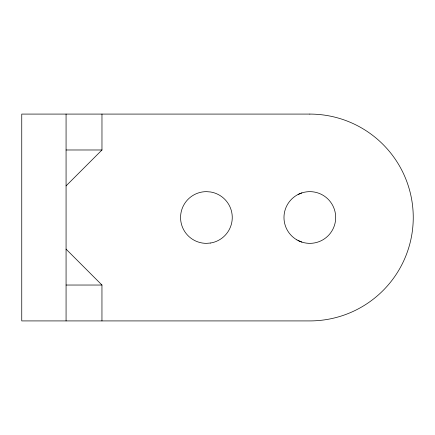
<?xml version="1.0" encoding="UTF-8"?>
<svg xmlns="http://www.w3.org/2000/svg" width="435" height="435" viewBox="0 0 435 435"><rect width="100%" height="100%" fill="white"/><g stroke="black" fill="none" stroke-linecap="round" stroke-linejoin="round"><path stroke-width="0.65" d="M66.071 185.886L101.969 149.983L101.969 114.084M298.1 194.467L301.846 192.912M66.071 149.983L101.969 149.983M66.071 285.034L101.953 285.034L101.953 320.916M298.1 240.533L301.846 242.088M66.071 249.13L101.953 285.034M66.071 114.084L66.071 320.916M210.464 243.034L206.418 243.355A25.855 25.855 0 0 1 180.568 217.5A25.855 25.855 0 0 1 206.418 191.645L210.464 191.965A25.855 25.855 0 0 1 210.464 243.034M309.834 114.084L21.75 114.084L21.75 320.916L309.834 320.916A103.416 103.416 0 0 0 413.25 217.5A103.416 103.416 0 0 0 309.834 114.084M296.909 239.892A25.855 25.855 0 0 0 335.689 217.5A25.855 25.855 0 0 0 296.909 195.108A25.855 25.855 0 0 0 296.909 239.892"/></g></svg>
